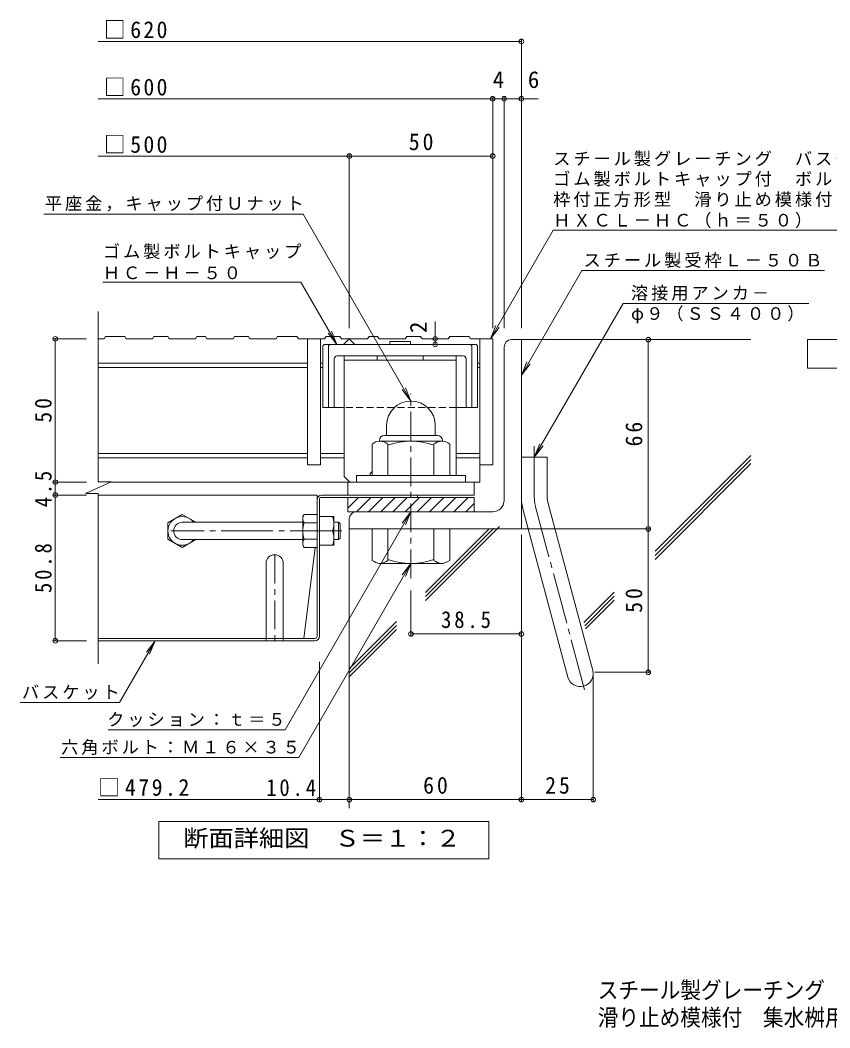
# Model space of a CAD drawing. Units: millimetres on the paper, enlarged 5 times, with parts at other scales. Extents: x -1349 to 1343, y -985 to 942.
# Drawn here: x -758 to -53, y -985 to -106 of the extents above; entities that cross this region are included whole.
import ezdxf
from ezdxf.enums import TextEntityAlignment as Align

# ---------------------------------------------------------------- set-up
doc = ezdxf.new("R2010")
doc.units = ezdxf.units.MM
doc.header["$LTSCALE"] = 5
doc.header["$PDMODE"] = 32
doc.header["$PDSIZE"] = 4
for name, pattern in [('CHAIN1', [8, 5, -1, 1, -1]), ('CHAIN2', [12, 9, -1, 1, -1]), ('DASHED1', [1.8, 1.2, -0.6])]:
    doc.linetypes.add(name, pattern=pattern)
for name, color, linetype, lineweight in [('D-1', 2, 'Continuous', 9), ('D-2', 3, 'Continuous', 9), ('D-4', 7, 'Continuous', 9), ('D-5', 7, 'Continuous', 9), ('D-6', 6, 'Continuous', 9), ('D-7', 6, 'Continuous', 9), ('D-8', 4, 'Continuous', 9), ('D-B', 2, 'Continuous', 9)]:
    doc.layers.add(name, color=color, linetype=linetype, lineweight=lineweight)
doc.layers.add('F-0_F-0ﾚｲﾔ', color=2, linetype='Continuous')
doc.layers.add('F-F_F-Fﾚｲﾔ', color=2, linetype='Continuous')
doc.styles.add('ＭＳ ゴシック', font='')
doc.styles.get('ＭＳ ゴシック').set_extended_font_data('MS Gothic')

msp = doc.modelspace()

# ---------------------------------------------------------------- linework, layer by layer
at = {"layer": 'D-1'}
for p, q in [((-330.253, -384.917), (-321.503, -384.917)), ((-321.503, -549.917), (-321.503, -384.917)), ((-336.503, -524.917), (-336.503, -391.167)), ((-439.003, -459.667), (-439.003, -468.417)), ((-396.502, -459.643), (-396.502, -468.417)), ((-445.253, -472.917), (-445.253, -473.418)), ((-390.878, -473.418), (-444.628, -473.418)), ((-440.753, -468.417), (-394.753, -468.417)), ((-390.253, -472.917), (-390.253, -473.418)), ((-451.503, -503.417), (-451.503, -476.014)), ((-437.753, -503.417), (-437.753, -476.014)), ((-397.753, -503.417), (-397.753, -476.014)), ((-384.003, -503.417), (-384.003, -476.014)), ((-321.503, -487.417), (-299.003, -487.417)), ((-299.003, -521.955), (-299.003, -487.417)), ((-370.253, -503.417), (-465.253, -503.417)), ((-465.253, -509.167), (-465.253, -503.417)), ((-370.253, -509.167), (-370.253, -503.417)), ((-472.753, -531.759), (-463.412, -522.418)), ((-472.753, -534.917), (-472.753, -522.418)), ((-465.305, -534.918), (-452.805, -522.418)), ((-454.699, -534.918), (-442.198, -522.418)), ((-444.092, -534.918), (-431.592, -522.418)), ((-433.485, -534.918), (-420.985, -522.418)), ((-422.879, -534.918), (-410.379, -522.418)), ((-412.272, -534.918), (-399.772, -522.418)), ((-401.666, -534.918), (-389.166, -522.418)), ((-391.059, -534.918), (-378.559, -522.418)), ((-380.453, -534.918), (-367.953, -522.418)), ((-346.503, -534.917), (-472.753, -534.917)), ((-369.846, -534.918), (-362.753, -527.824)), ((-319.97, -533.602), (-280.989, -679.079)), ((-298.237, -527.779), (-259.256, -673.256)), ((-471.503, -541.167), (-471.503, -549.917)), ((-321.503, -549.917), (-471.503, -549.917)), ((-451.503, -549.918), (-451.503, -577.321)), ((-437.753, -549.918), (-437.753, -577.321)), ((-397.753, -549.918), (-397.753, -577.321)), ((-384.003, -549.918), (-384.003, -577.321)), ((-445.253, -580.418), (-445.253, -579.918)), ((-390.878, -579.918), (-444.628, -579.918)), ((-390.253, -580.418), (-390.253, -579.918))]:
    msp.add_line(p, q, dxfattribs=at)
at = {"layer": 'D-1', "linetype": 'CHAIN1'}
msp.add_line((-417.753, -592.71), (-417.753, -432.164), dxfattribs=at)
at = {"layer": 'D-1', "linetype": 'CHAIN2'}
for p, q in [((-310.253, -521.955), (-310.253, -477.905)), ((-309.103, -530.69), (-265.45, -693.607))]:
    msp.add_line(p, q, dxfattribs=at)
at = {"layer": 'D-1', "color": 3}
for p, q in [((-512.003, -544.167), (-617.003, -544.167)), ((-512.003, -559.167), (-617.003, -559.167))]:
    msp.add_line(p, q, dxfattribs=at)
at = {"layer": 'D-1', "color": 3, "linetype": 'CHAIN2'}
msp.add_line((-478.003, -551.667), (-627.003, -551.667), dxfattribs=at)
at = {"layer": 'D-1'}
msp.add_lwpolyline([(-472.753, -522.418), (-362.753, -522.418), (-362.753, -534.918)], dxfattribs=at)
for centre, radius, start, end in [((-330.253, -391.167), 6.25, 90, 180), ((-417.753, -459.667), 21.25, 0.06612, 180), ((-444.628, -483.818), 10.4, 48.6201, 131.38164), ((-440.753, -472.917), 4.5, 90, 180), ((-417.753, -533.418), 60, 70.52881, 109.47119), ((-390.878, -483.818), 10.4, 48.61835, 131.37988), ((-394.753, -472.917), 4.5, 0, 90), ((-346.503, -524.917), 10, 270, 0), ((-276.503, -521.955), 45, 180, 195), ((-276.503, -521.955), 22.5, 180, 195.00002), ((-465.253, -541.167), 6.25, 90, 180), ((-444.628, -569.518), 10.4, 228.61835, 311.37988), ((-417.753, -519.917), 60, 250.52881, 289.47119), ((-390.878, -569.518), 10.4, 228.6201, 311.38164), ((-270.123, -676.167), 11.25, 195.00014, 14.99991)]:
    msp.add_arc(centre, radius, start, end, dxfattribs=at)
at = {"layer": 'D-1', "linetype": 'CHAIN2'}
msp.add_arc((-276.503, -521.955), 33.75, 180, 194.99995, dxfattribs=at)
at = {"layer": 'D-1', "color": 3}
msp.add_arc((-617.003, -551.667), 7.5, 90, 270, dxfattribs=at)
at = {"layer": 'D-2'}
for p, q in [((-690.337, -508.74), (-690.337, -360.417)), ((-685.216, -384.167), (-690.337, -384.167)), ((-685.216, -384.167), (-683.921, -382.167)), ((-667.131, -382.167), (-683.921, -382.167)), ((-667.131, -382.167), (-665.837, -384.167)), ((-643.026, -384.167), (-665.837, -384.167)), ((-641.732, -382.167), (-643.026, -384.167)), ((-629.631, -382.167), (-641.732, -382.167)), ((-629.631, -382.167), (-628.337, -384.167)), ((-605.526, -384.167), (-628.337, -384.167)), ((-605.526, -384.167), (-604.232, -382.167)), ((-596.821, -382.167), (-604.232, -382.167)), ((-596.821, -382.167), (-595.526, -384.167)), ((-572.716, -384.167), (-595.526, -384.167)), ((-571.421, -382.167), (-572.716, -384.167)), ((-571.421, -382.167), (-559.321, -382.167)), ((-559.321, -382.167), (-558.026, -384.167)), ((-535.216, -384.167), (-558.026, -384.167)), ((-535.216, -384.167), (-533.921, -382.167)), ((-517.131, -382.167), (-533.921, -382.167)), ((-517.131, -382.167), (-515.837, -384.167)), ((-493.026, -384.167), (-515.837, -384.167)), ((-507.753, -384.167), (-507.753, -494.167)), ((-496.503, -384.167), (-496.503, -494.167)), ((-491.732, -382.167), (-493.026, -384.167)), ((-479.631, -382.167), (-491.732, -382.167)), ((-479.631, -382.167), (-478.337, -384.167)), ((-455.526, -384.167), (-478.337, -384.167)), ((-476.502, -389.167), (-471.503, -384.167)), ((-471.503, -384.167), (-466.504, -389.167)), ((-455.526, -384.167), (-454.232, -382.167)), ((-446.821, -382.167), (-454.232, -382.167)), ((-446.821, -382.167), (-445.526, -384.167)), ((-422.716, -384.167), (-445.526, -384.167)), ((-421.422, -382.167), (-422.716, -384.167)), ((-421.422, -382.167), (-409.321, -382.167)), ((-409.321, -382.167), (-408.026, -384.167)), ((-385.216, -384.167), (-408.026, -384.167)), ((-383.921, -382.167), (-385.216, -384.167)), ((-383.921, -382.167), (-367.131, -382.167)), ((-365.837, -384.167), (-367.131, -382.167)), ((-365.837, -384.167), (-346.503, -384.167)), ((-357.753, -509.168), (-357.753, -384.167)), ((-507.753, -405.418), (-690.338, -405.418)), ((-507.753, -409.168), (-690.338, -409.168)), ((-494.628, -405.418), (-496.503, -405.418)), ((-494.628, -409.168), (-496.503, -409.168)), ((-357.753, -405.418), (-359.628, -405.418)), ((-357.753, -409.168), (-359.628, -409.168)), ((-507.753, -484.167), (-690.338, -484.167)), ((-507.753, -487.918), (-690.338, -487.918)), ((-475.878, -484.167), (-496.503, -484.167)), ((-475.878, -487.918), (-496.503, -487.918)), ((-357.753, -484.167), (-378.378, -484.167)), ((-357.753, -487.918), (-378.378, -487.918)), ((-496.503, -494.167), (-507.753, -494.167)), ((-701.395, -519.094), (-679.096, -508.74)), ((-679.096, -508.74), (-690.337, -508.74)), ((-357.753, -509.168), (-680.017, -509.168)), ((-472.753, -520.418), (-472.753, -509.167)), ((-362.753, -509.168), (-362.753, -520.418)), ((-701.395, -519.094), (-690.337, -519.094)), ((-690.337, -667.417), (-690.337, -519.094)), ((-362.753, -520.418), (-472.753, -520.418))]:
    msp.add_line(p, q, dxfattribs=at)
msp.add_lwpolyline([(-346.503, -384.167), (-346.503, -494.167), (-357.753, -494.167)], dxfattribs=at)
at = {"layer": 'D-4'}
for p, q in [((-690.337, -124.917), (-321.503, -124.917)), ((-321.503, -374.917), (-321.503, -123.417)), ((-690.337, -174.917), (-306.82, -174.917)), ((-346.503, -374.917), (-346.503, -173.417)), ((-336.503, -374.917), (-336.503, -173.417)), ((-690.337, -224.917), (-346.503, -224.917)), ((-471.503, -374.917), (-471.503, -223.417)), ((-729.195, -384.167), (-700.337, -384.167)), ((-727.695, -384.167), (-727.695, -509.167)), ((-210.979, -549.917), (-210.979, -384.917)), ((-729.195, -509.167), (-700.337, -509.167)), ((-727.695, -509.167), (-727.695, -520.417)), ((-729.195, -520.417), (-700.337, -520.417)), ((-727.695, -520.417), (-727.695, -647.417)), ((-339.003, -549.917), (-209.479, -549.917)), ((-210.979, -674.917), (-210.979, -549.917)), ((-321.503, -555.136), (-321.503, -787.417)), ((-417.753, -603.682), (-417.753, -643.007)), ((-729.195, -647.417), (-700.337, -647.417)), ((-417.753, -641.507), (-321.503, -641.507)), ((-497.503, -787.417), (-497.503, -665.917)), ((-258.873, -676.167), (-258.873, -787.417)), ((-257.622, -674.917), (-209.479, -674.917)), ((-497.503, -785.917), (-690.337, -785.917)), ((-471.503, -785.917), (-497.503, -785.917)), ((-471.503, -785.917), (-258.873, -785.917))]:
    msp.add_line(p, q, dxfattribs=at)
msp.add_lwpolyline([(-396.621, -389.167), (-396.621, -384.167), (-396.621, -369.167)], dxfattribs=at)
for p in [(-321.503, -124.917), (-346.503, -174.917), (-336.503, -174.917), (-321.503, -174.917), (-471.503, -224.917), (-346.503, -224.917), (-727.695, -384.167), (-396.621, -384.167), (-210.979, -384.917), (-396.621, -389.167), (-727.695, -509.167), (-727.695, -520.417), (-210.979, -549.917), (-417.753, -641.507), (-321.503, -641.507), (-727.695, -647.417), (-210.979, -674.917), (-497.503, -785.917), (-471.503, -785.917), (-321.503, -785.917), (-258.873, -785.917)]:
    msp.add_point(p, dxfattribs=at)
at = {"layer": 'D-5'}
for p, q in [((-737.539, -275.571), (-511.773, -275.571)), ((-511.773, -275.571), (-417.753, -438.417)), ((-293.779, -289.498), (-348.436, -384.167)), ((-293.779, -289.498), (36.221, -289.498)), ((-268.894, -324.756), (-321.503, -415.876)), ((-268.894, -324.756), (-57.486, -324.756)), ((-686.188, -334.684), (-513.688, -334.684)), ((-513.688, -334.684), (-482.232, -389.167)), ((-232.841, -353.336), (-310.253, -487.417)), ((-232.841, -353.336), (-71.019, -353.336)), ((-482.232, -389.167), (-487.015, -377.618)), ((-348.436, -384.167), (-343.653, -372.618)), ((-348.436, -384.167), (-340.827, -374.25)), ((-482.232, -389.167), (-489.841, -379.25)), ((-321.503, -415.876), (-316.719, -404.328)), ((-321.503, -415.876), (-313.893, -405.959)), ((-417.753, -438.417), (-425.363, -428.501)), ((-417.753, -438.417), (-422.537, -426.869)), ((-310.253, -487.417), (-305.469, -475.869)), ((-310.253, -487.417), (-302.643, -477.5)), ((-417.753, -534.917), (-527.455, -724.926)), ((-417.753, -534.917), (-425.363, -544.834)), ((-417.753, -534.917), (-422.537, -546.466)), ((-417.753, -579.917), (-425.363, -589.834)), ((-671.725, -701.176), (-640.688, -647.417)), ((-640.688, -647.417), (-648.297, -657.334)), ((-640.688, -647.417), (-645.471, -658.965)), ((-758.284, -701.176), (-671.725, -701.176)), ((-681.64, -724.926), (-527.455, -724.926)), ((-723.313, -749.258), (-515.522, -749.258))]:
    msp.add_line(p, q, dxfattribs=at)
at = {"layer": 'D-5', "color": 2}
for points in [[(-72.219, -409.917), (-72.219, -384.917), (40.281, -384.917), (40.281, -409.917)], [(-637.5, -837.5), (-637.5, -805), (-349.999, -805), (-349.999, -837.5)]]:
    msp.add_lwpolyline(points, close=True, dxfattribs=at)
at = {"layer": 'D-5'}
msp.add_lwpolyline([(-515.522, -749.258), (-417.753, -579.917), (-422.537, -591.466)], dxfattribs=at)
at = {"layer": 'D-6'}
for p, q in [((-321.503, -384.917), (-121.503, -384.917)), ((-205.066, -569.423), (-121.503, -485.861)), ((-205.066, -572.957), (-121.503, -489.394)), ((-205.066, -576.494), (-121.503, -492.931)), ((-471.503, -549.917), (-471.503, -793.417)), ((-404.991, -612.313), (-340.507, -547.83)), ((-404.991, -608.777), (-345.531, -549.317)), ((-404.991, -605.243), (-349.605, -549.857)), ((-267.105, -631.462), (-240.689, -605.047)), ((-266.358, -634.25), (-240.689, -608.581)), ((-265.611, -637.038), (-240.689, -612.117)), ((-471.503, -671.754), (-430.348, -630.6)), ((-471.503, -675.289), (-430.348, -634.134)), ((-471.503, -678.824), (-430.348, -637.67))]:
    msp.add_line(p, q, dxfattribs=at)
at = {"layer": 'D-7'}
for p, q in [((-494.628, -390.417), (-493.378, -389.167)), ((-494.628, -390.417), (-494.628, -444.167)), ((-360.878, -389.167), (-493.378, -389.167)), ((-489.628, -390.417), (-488.377, -389.167)), ((-489.628, -390.417), (-489.628, -444.167)), ((-436.225, -386.667), (-436.225, -389.167)), ((-418.031, -386.667), (-436.225, -386.667)), ((-418.031, -386.667), (-418.031, -389.167)), ((-364.628, -390.417), (-365.878, -389.167)), ((-364.628, -390.417), (-364.628, -444.167)), ((-359.628, -390.417), (-360.878, -389.167)), ((-359.628, -390.417), (-359.628, -444.167)), ((-484.628, -401.667), (-484.628, -444.167)), ((-372.128, -399.167), (-482.128, -399.167)), ((-369.628, -401.667), (-369.628, -444.167)), ((-475.878, -444.167), (-494.628, -444.167)), ((-359.628, -444.167), (-378.378, -444.167))]:
    msp.add_line(p, q, dxfattribs=at)
at = {"layer": 'D-7', "linetype": 'DASHED1'}
msp.add_line((-378.378, -444.167), (-475.878, -444.167), dxfattribs=at)
at = {"layer": 'D-7', "color": 2}
for p, q in [((-499.503, -520.417), (-690.337, -520.417)), ((-499.503, -643.751), (-499.503, -520.417)), ((-497.503, -643.417), (-497.503, -524.084)), ((-495.836, -522.417), (-411.994, -522.417)), ((-495.503, -520.417), (-411.994, -520.417)), ((-411.994, -520.417), (-411.994, -522.417)), ((-501.139, -566.042), (-511.033, -645.417)), ((-511.033, -645.417), (-690.337, -645.417)), ((-501.503, -647.417), (-690.337, -647.417)), ((-501.17, -645.417), (-511.033, -645.417))]:
    msp.add_line(p, q, dxfattribs=at)
at = {"layer": 'D-7'}
for centre, start, end in [((-482.128, -401.667), 90, 180), ((-372.128, -401.667), 0, 90)]:
    msp.add_arc(centre, 2.5, start, end, dxfattribs=at)
at = {"layer": 'D-7', "color": 2}
for centre, radius, start, end in [((-495.503, -524.417), 4, 90, 180), ((-495.836, -524.084), 1.667, 90, 180), ((-501.503, -643.417), 4, 270, 0), ((-501.17, -643.751), 1.667, 270, 0)]:
    msp.add_arc(centre, radius, start, end, dxfattribs=at)
at = {"layer": 'D-8'}
for p, q in [((-378.378, -399.167), (-475.878, -399.167)), ((-475.878, -504.167), (-475.878, -399.167)), ((-378.378, -402.917), (-475.878, -402.917)), ((-447.128, -399.167), (-447.128, -402.917)), ((-407.128, -399.167), (-407.128, -402.917)), ((-378.378, -503.417), (-378.378, -399.167)), ((-475.878, -504.167), (-470.878, -509.167))]:
    msp.add_line(p, q, dxfattribs=at)
at = {"layer": 'D-8', "color": 2}
for p, q in [((-497.503, -539.167), (-485.003, -539.167)), ((-485.003, -564.167), (-485.003, -539.167)), ((-497.503, -551.667), (-486.086, -551.667)), ((-497.503, -564.167), (-485.003, -564.167)), ((-544.003, -579.917), (-544.003, -647.417)), ((-529.003, -579.917), (-529.003, -647.417))]:
    msp.add_line(p, q, dxfattribs=at)
at = {"layer": 'D-8', "color": 3}
for p, q in [((-485.003, -544.167), (-480.753, -544.167)), ((-480.753, -544.167), (-479.503, -545.417)), ((-480.753, -559.167), (-480.753, -544.167)), ((-479.503, -557.917), (-479.503, -545.417)), ((-485.003, -559.167), (-480.753, -559.167)), ((-480.753, -559.167), (-479.503, -557.917))]:
    msp.add_line(p, q, dxfattribs=at)
at = {"layer": 'D-8', "color": 2, "linetype": 'CHAIN1'}
for p, q in [((-478.287, -551.667), (-485.941, -551.667)), ((-536.503, -572.417), (-536.503, -647.417))]:
    msp.add_line(p, q, dxfattribs=at)
at = {"layer": 'D-8'}
msp.add_lwpolyline([(-453.378, -503.417), (-453.378, -501.667), (-451.503, -499.792)], dxfattribs=at)
at = {"layer": 'D-8', "color": 2}
for centre, radius, start, end in [((-503.586, -545.417), 18.583, 340.34633, 19.65366), ((-503.586, -557.917), 18.583, 340.34633, 19.65366), ((-536.503, -579.917), 7.5, 0, 180)]:
    msp.add_arc(centre, radius, start, end, dxfattribs=at)
at = {"layer": 'D-B'}
for p, q in [((-617.003, -537.292), (-629.503, -544.509)), ((-629.503, -544.509), (-629.503, -558.825)), ((-617.003, -537.292), (-605.095, -544.167)), ((-512.003, -539.167), (-510.92, -537.292)), ((-512.003, -564.167), (-512.003, -539.167)), ((-499.503, -537.292), (-510.92, -537.292)), ((-510.92, -544.509), (-499.503, -544.509)), ((-617.003, -566.042), (-629.503, -558.825)), ((-617.003, -566.042), (-605.095, -559.167)), ((-510.92, -558.825), (-499.503, -558.825)), ((-512.003, -564.167), (-510.92, -566.042)), ((-499.503, -566.042), (-510.92, -566.042))]:
    msp.add_line(p, q, dxfattribs=at)
for centre, radius, start, end in [((-617.003, -551.667), 12.5, 36.87019, 323.12981), ((-503.798, -541.404), 8.224, 149.99998, 176.07924), ((-505.166, -540.817), 6.837, 180.2103, 212.68507), ((-487.796, -551.667), 24.207, 162.79973, 197.20026), ((-505.166, -562.518), 6.837, 147.31491, 179.78969), ((-503.798, -561.93), 8.224, 183.92075, 210)]:
    msp.add_arc(centre, radius, start, end, dxfattribs=at)

# ---------------------------------------------------------------- texts
at = {"layer": 'D-4', "color": 2, "style": 'ＭＳ ゴシック'}
for s, p in [('4', (-346.503, -169.917)), ('6', (-315.879, -169.917))]:
    msp.add_text(s, height=14.66, dxfattribs=at).set_placement(p, align=Align.BOTTOM_LEFT)
msp.add_text('2', height=14.66, rotation=90, dxfattribs=at).set_placement((-399.621, -379.167), align=Align.BOTTOM_LEFT)
at = {"layer": 'D-4', "color": 2, "char_height": 14.66, "attachment_point": 7, "style": 'ＭＳ ゴシック'}
for s, insert in [('\\T1.21;\\W0.95;□620', (-685.337, -122.391)), ('\\T1.21;\\W0.95;□600', (-685.337, -172.393)), ('\\T1.21;\\W0.95;□500', (-685.337, -222.417)), ('\\T1.27;\\W0.95;50', (-419.628, -219.917)), ('\\T1.28;\\W0.9;38.5', (-391.503, -636.507)), ('\\T1.23;\\W0.95;□479.2', (-690.337, -782.917)), ('\\T1.28;\\W0.9;10.4', (-543.878, -782.917)), ('\\T1.27;\\W0.95;60', (-407.128, -780.917)), ('\\T1.27;\\W0.95;25', (-300.812, -780.917))]:
    msp.add_mtext(s, dxfattribs=dict(at, insert=insert))
at = {"layer": 'D-4', "color": 2, "char_height": 14.66, "attachment_point": 7, "rotation": 90, "style": 'ＭＳ ゴシック'}
for s, insert in [('\\T1.27;\\W0.95;50', (-730.695, -457.292)), ('\\T1.27;\\W0.95;66', (-215.979, -478.042)), ('\\T1.27;\\W0.9;4.5', (-730.695, -531.042)), ('\\T1.28;\\W0.9;50.8', (-730.695, -605.792)), ('\\T1.27;\\W0.95;50', (-215.979, -623.042))]:
    msp.add_mtext(s, dxfattribs=dict(at, insert=insert))
at = {"layer": 'D-5', "color": 2, "style": 'ＭＳ ゴシック', "width": 1.1}
msp.add_text('断面詳細図\u3000Ｓ＝１：２', height=14.66, dxfattribs=at).set_placement((-616.25, -831.25), align=Align.BOTTOM_LEFT)
at = {"layer": 'D-5', "char_height": 11, "attachment_point": 7, "style": 'ＭＳ ゴシック'}
for s, insert in [('\\T1.17;スチール製グレーチング\u3000バスケット付', (-293.779, -233.841)), ('\\T1.17;ゴム製ボルトキャップ付\u3000ボルト固定式', (-293.779, -251.63)), ('\\T1.17;平座金，キャップ付Ｕナット', (-736.773, -273.241)), ('\\T1.17;枠付正方形型\u3000滑り止め模様付\u3000集水桝用', (-293.779, -269.419)), ('\\T1.17;ＨＸＣＬ－ＨＣ（ｈ＝５０）', (-293.779, -287.738)), ('\\T1.17;ゴム製ボルトキャップ', (-686.188, -314.855)), ('\\T1.17;スチール製受枠Ｌ－５０Ｂ', (-267.335, -322.376)), ('\\T1.17;ＨＣ－Ｈ－５０', (-686.188, -332.355)), ('\\T1.17;溶接用アンカ－', (-226.019, -351.007)), ('\\T1.17;φ９（ＳＳ４００）', (-226.019, -370.666)), ('\\T1.17;バスケット', (-756.725, -698.797)), ('\\T1.17;クッション：ｔ＝５', (-682.456, -722.597)), ('\\T1.17;六角ボルト：Ｍ１６×３５', (-722.556, -746.928))]:
    msp.add_mtext(s, dxfattribs=dict(at, insert=insert))
at = {"layer": 'F-0_F-0ﾚｲﾔ', "style": 'ＭＳ ゴシック', "width": 0.9}
msp.add_text('滑り止め模様付\u3000集水桝用\u3000ＨＸＣＬ－ＨＣ\u3000５５５０－ｂ－Ｋ＋ＤＫ－５００－Ｚ', height=14.66, dxfattribs=at).set_placement((-254.973, -987.548), align=Align.BOTTOM_LEFT)
at = {"layer": 'F-F_F-Fﾚｲﾔ', "style": 'ＭＳ ゴシック', "width": 0.9}
msp.add_text('スチール製グレーチング\u3000バスケット付\u3000ゴム製ボルトキャップ付\u3000ボルト固定式\u3000枠付正方形型', height=14.66, dxfattribs=at).set_placement((-254.973, -963.652), align=Align.BOTTOM_LEFT)

doc.saveas('drawing.dxf')
